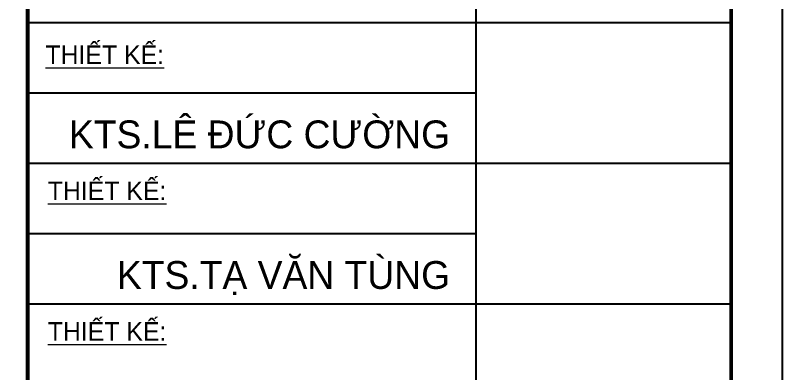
# Model space of a CAD drawing. Extents: x -1855204 to -1466800, y -1308584 to -996495.
# Drawn here: x -1707046 to -1701638, y -1217018 to -1214492 of the extents above; entities that cross this region are included whole.
import ezdxf
from ezdxf.enums import TextEntityAlignment as Align

# ---------------------------------------------------------------- set-up
doc = ezdxf.new("R2010")
doc.units = 0
doc.header["$LTSCALE"] = 150
for name, color, linetype, lineweight in [('05.Text', 253, 'Continuous', 18), ('11.Khung bo', 32, 'Continuous', 50), ('12.Khung', 36, 'Continuous', 25)]:
    doc.layers.add(name, color=color, linetype=linetype, lineweight=lineweight)
doc.styles.add('VnAvantH', font='')
doc.styles.get('VnAvantH').set_extended_font_data('.VnAvantH')

# ---------------------------------------------------------------- blocks, each defined once
blk = doc.blocks.new('100')
at = {"layer": '11.Khung bo', "const_width": 26.7}
blk.add_lwpolyline([(1896212.6, -937871), (1901212.6, -937871), (1901212.6, -930871.1), (1896212.6, -930871.1)], close=True, dxfattribs=at)
at = {"layer": '12.Khung'}
for p, q in [((1899398.9, -930871.1), (1899398.9, -937871)), ((1896212.6, -933871.1), (1901212.6, -933871.1)), ((1896212.6, -934371.1), (1899398.9, -934371.1)), ((1896212.6, -934871.1), (1901212.6, -934871.1)), ((1896212.6, -935371.1), (1899398.9, -935371.1)), ((1896212.6, -935871.1), (1901212.6, -935871.1))]:
    blk.add_line(p, q, dxfattribs=at)
at = {"layer": '12.Khung', "color": 1}
blk.add_lwpolyline([(1901579.2, -945939.8), (1901579.2, -916240.1), (1859579.6, -916240.1), (1859579.6, -945939.8)], close=True, dxfattribs=at)
at = {"layer": '05.Text', "style": 'VnAvantH'}
for p in [(1896338.7, -934165.5), (1896355.3, -935132.7), (1896355.3, -936132.7)]:
    blk.add_text('%%UthiÕt kÕ:', height=131.999, dxfattribs=at).set_placement(p)
for s, p in [('KTS.lª ®øc c\xadêng', (1899215.3, -934764.4)), ('KTS.t¹ v¨n tïng', (1899215.3, -935764.4))]:
    blk.add_text(s, height=197.998, dxfattribs=at).set_placement(p, align=Align.RIGHT)

msp = doc.modelspace()

# ---------------------------------------------------------------- block references
at = {"layer": '05.Text', "xscale": 0.991454545641318, "yscale": 0.991454545641318, "zscale": 0.9914545456793755}
msp.add_blockref('100', (-3586967.8, -288652.9), dxfattribs=at)

doc.saveas('drawing.dxf')
